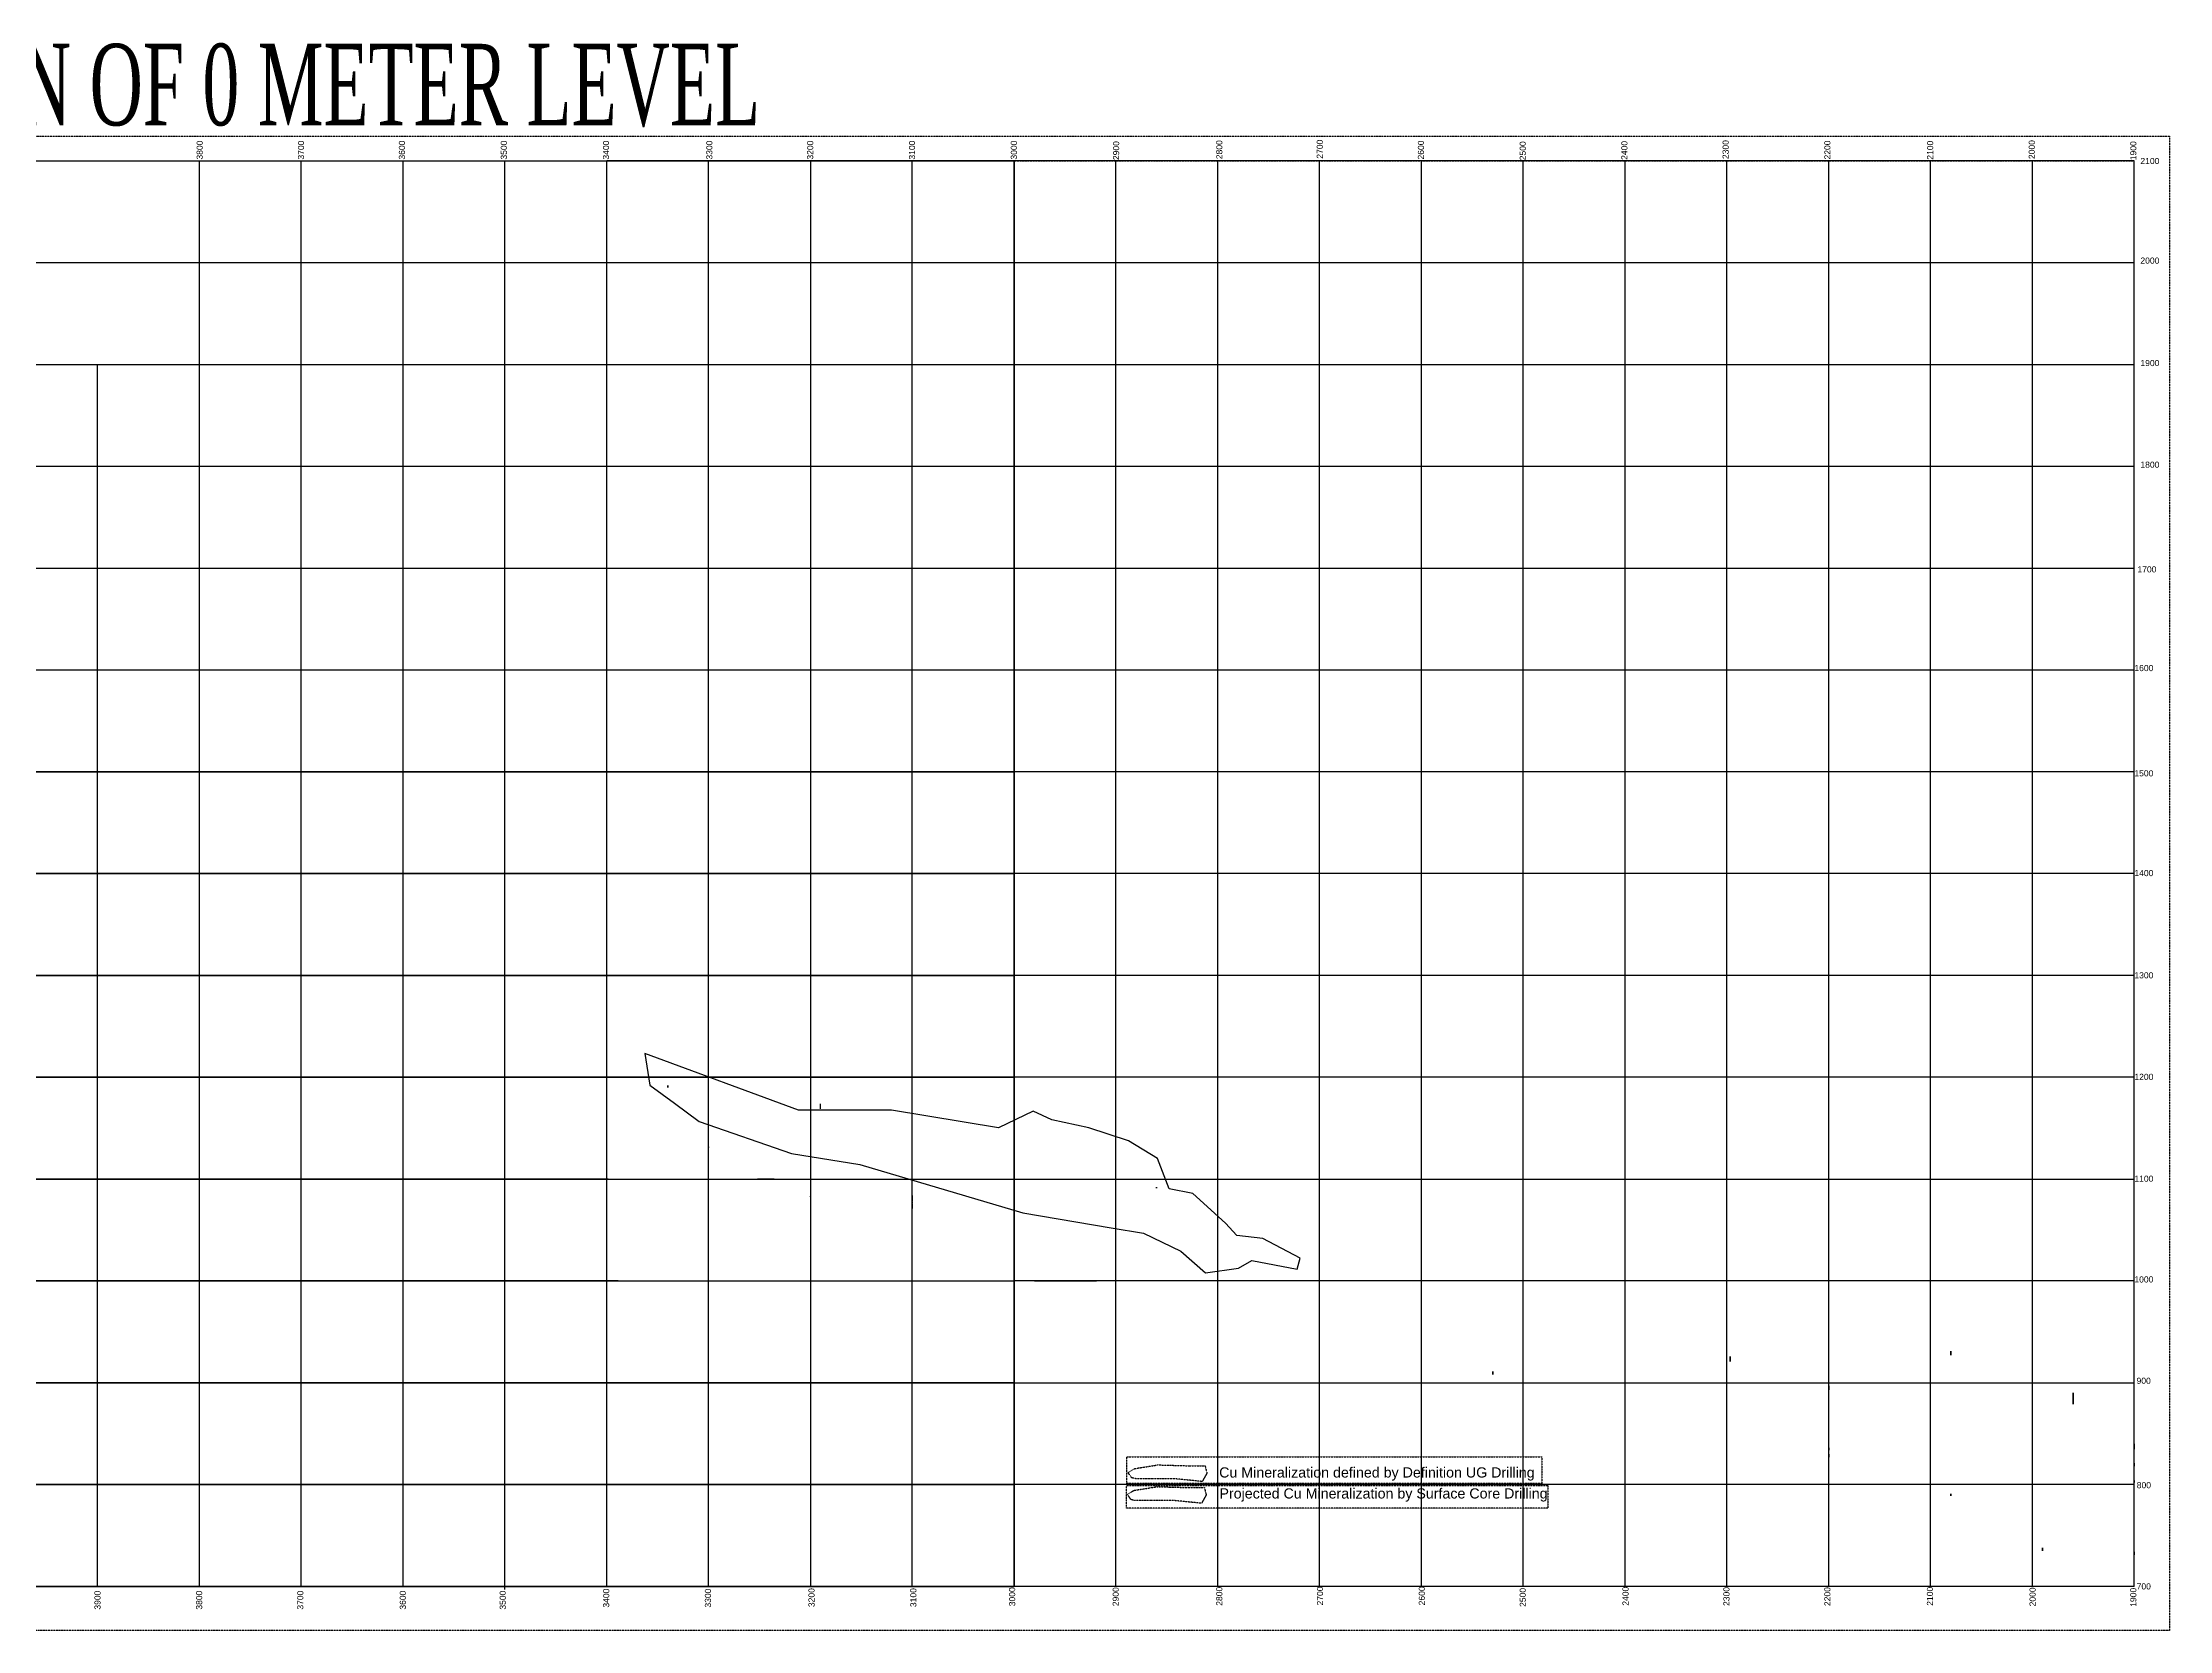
# Model space of a CAD drawing. Header units: millimetres. Extents: x 2120 to 6297, y -740 to 4433.
# Drawn here: x 4209 to 6297, y -740 to 819 of the extents above; entities that cross this region are included whole.
import ezdxf
from ezdxf.enums import TextEntityAlignment as Align

# ---------------------------------------------------------------- set-up
doc = ezdxf.new("R2010")
doc.units = ezdxf.units.MM
doc.linetypes.add('CENTER', pattern=[2, 1.25, -0.25, 0.25, -0.25])
doc.linetypes.add('DASHED2', pattern=[0.375, 0.25, -0.125])
doc.layers.add('oRE BODY', color=1, linetype='Continuous')
doc.styles.get("Standard").update_dxf_attribs({"font": 'arial.ttf'})
doc.styles.add('style1', font='times.ttf', dxfattribs={"width": 0.6, "height": 0.1})

msp = doc.modelspace()

# ---------------------------------------------------------------- linework, layer by layer
for p, q in [((2162.5, 703.3), (5162.5, 703.3)), ((4362.5, -696.7), (4362.5, 703.3)), ((4462.5, -696.7), (4462.5, 703.3)), ((4562.5, -696.7), (4562.5, 703.3)), ((4662.5, -699.6), (4662.5, 703.3)), ((4762.5, 703.6), (6262.5, 703.6)), ((4762.5, -496.7), (4762.5, 703.3)), ((4762.5, -696.7), (4762.5, 703.3)), ((4862.5, -696.7), (4862.5, 703.3)), ((4962.5, 703.3), (4962.5, -696.7)), ((5062.5, -696.7), (5062.5, 703.3)), ((5262.5, -696.7), (5262.5, 703.3)), ((5362.5, -696.7), (5362.5, 703.3)), ((5362.5, -696.7), (5362.5, 703.3)), ((5362.5, -696.7), (5362.5, 703.3)), ((5462.5, -696.7), (5462.5, 703.3)), ((5562.5, -696.7), (5562.5, 703.3)), ((5662.5, -696.7), (5662.5, 703.3)), ((5762.5, -696.7), (5762.5, 703.3)), ((5862.5, -696.7), (5862.5, 703.3)), ((5962.5, -696.7), (5962.5, 703.3)), ((6062.5, -696.7), (6062.5, 703.3)), ((6162.5, -696.7), (6162.5, 703.3)), ((6262.5, -696.7), (6262.5, 703.3)), ((2162.5, 603.3), (6262.5, 603.3)), ((2162.5, 503.3), (6262.5, 503.3)), ((4262.5, -696.7), (4262.5, 503.3)), ((2162.5, 403.3), (5162.5, 403.3)), ((4762.5, 403.3), (6262.5, 403.3)), ((2162.5, 303.3), (6262.5, 303.3)), ((2162.5, 203.3), (5162.5, 203.3)), ((2662.5, 203.3), (4762.5, 203.3)), ((4762.5, 203.3), (6262.5, 203.3)), ((4762.5, 203.3), (6262.5, 203.3)), ((2162.5, 103.3), (5162.5, 103.3)), ((4762.5, 103.3), (2662.5, 103.3)), ((6262.5, 103.3), (4762.5, 103.3)), ((2162.5, 3.3), (5162.5, 3.3)), ((4762.5, 3.3), (2662.5, 3.3)), ((6262.5, 3.3), (4762.5, 3.3)), ((2162.5, -96.7), (5162.5, -96.7)), ((4762.5, -96.7), (2662.5, -96.7)), ((6262.5, -96.7), (4762.5, -96.7)), ((2162.5, -196.7), (5162.5, -196.7)), ((4724, -196.7), (2662.9, -196.7)), ((4724, -196.7), (3462.5, -196.7)), ((4764.3, -196.7), (4721, -196.7)), ((6262.5, -196.7), (4762.5, -196.7)), ((2162.5, -296.7), (6262.5, -296.7)), ((4763.8, -296.7), (2662.9, -296.7)), ((4927.1, -296.7), (4910.6, -296.7)), ((4962.5, -310.9), (4962.5, -315.4)), ((5062.5, -325.7), (5062.5, -296.7)), ((4773.7, -396.7), (3250.9, -396.7)), ((3250.9, -396.7), (5162.5, -396.7)), ((6262.5, -396.7), (5162.5, -396.7)), ((5182.5, -396.7), (5243.5, -396.7)), ((5162.5, -496.7), (3250.9, -496.7)), ((3250.9, -496.7), (6262.5, -496.7)), ((4788.1, -496.7), (4786.8, -496.7)), ((4862.5, -496.7), (4862.5, -495.2)), ((3250.9, -596.7), (5162.5, -596.7)), ((6262.5, -596.7), (3250.9, -596.7)), ((2162.5, -696.7), (5162.5, -696.7)), ((6262.5, -696.7), (2662.5, -696.7))]:
    msp.add_line(p, q)
at = {"lineweight": 53}
for p in [(5162.5, -496.7), (5162.5, -696.7)]:
    msp.add_line(p, (5162.5, 703.3), dxfattribs=at)
at = {"color": 5, "lineweight": 80}
for p, q in [((4822.5, -204.7), (4822.5, -206.7)), ((5865.5, -475.7), (5865.5, -470.7)), ((6082.5, -469.7), (6082.5, -465.7)), ((5632.5, -488.7), (5632.5, -485.7)), ((5962.5, -503.7), (5962.5, -499.7)), ((6202.5, -517.7), (6202.5, -506.7)), ((5962.5, -562.7), (5962.5, -560.7)), ((6262.5, -561.7), (6262.5, -556.7)), ((5962.5, -569.7), (5962.5, -566.7)), ((6262.5, -578.7), (6262.5, -575.7)), ((6262.5, -594.7), (6262.5, -592.7)), ((6082.5, -607.7), (6082.5, -605.7)), ((6172.5, -661.7), (6172.5, -658.7)), ((6262.5, -665.7), (6262.5, -662.7))]:
    msp.add_line(p, q, dxfattribs=at)
at = {"color": 5}
for p, q in [((4972.5, -227.7), (4972.5, -222.7)), ((5243.5, -396.7), (5240.5, -396.7))]:
    msp.add_line(p, q, dxfattribs=at)
for points in [[(4762.5, -421.7), (4762.5, -171.7)], [(4687.5, -296.7), (4862.5, -296.7)], [(4687.5, -396.7), (4862.5, -396.7)]]:
    msp.add_lwpolyline(points)
at = {"color": 1}
msp.add_lwpolyline([(4799.8, -173.4), (4804.8, -204.4), (4829.1, -222.2), (4853.4, -240), (4943.9, -271.7), (5010.9, -282.2), (5171.2, -329.9), (5257.7, -344.4), (5289.6, -349.8), (5326.3, -367.4), (5350.5, -388.7), (5383, -384.2), (5396, -376.7), (5440.6, -385.2), (5443.3, -374.2), (5406.7, -354.9), (5381.2, -352), (5370.1, -339.8), (5338.2, -310.7), (5314.9, -306.1), (5303.4, -276.5), (5275, -259), (5236, -246.4), (5199.7, -238.4), (5181.3, -229.9), (5147.2, -246.3), (5042, -229.1), (4950.7, -229.1), (4799.8, -173.4)], dxfattribs=at)
at = {"color": 1, "linetype": 'CENTER'}
msp.add_lwpolyline([(5062.5, -312.7), (5062.5, -325.7)], dxfattribs=at)
at = {"color": 5, "lineweight": 80}
msp.add_lwpolyline([(5302.5, -305.7), (5302.5, -304.7)], dxfattribs=at)
for p in [(4862.5, -265.2), (4962.5, -313.7), (5062.5, -319.2), (5162.5, -336.7)]:
    msp.add_point(p)
at = {"layer": 'oRE BODY', "color": 18, "linetype": 'DASHED2', "true_color": 0x000000}
msp.add_line((5162.5, 703.3), (6262.5, 703.3), dxfattribs=at)
at = {"layer": 'oRE BODY', "color": 5, "linetype": 'DASHED2'}
for points in [[(2120.1, 727.3), (6297, 727.3), (6297, -739.9), (2120.1, -739.9)], [(5273.2, -569.5), (5680.7, -569.5), (5680.7, -595.4), (5273.2, -595.4)], [(5272.8, -597.5), (5686.7, -597.5), (5686.7, -619.7), (5272.8, -619.7)]]:
    msp.add_lwpolyline(points, close=True, dxfattribs=at)
at = {"layer": 'oRE BODY', "color": 1, "linetype": 'DASHED2'}
msp.add_lwpolyline([(5281.1, -580.9), (5303.8, -577.3), (5335.5, -578.2), (5350.1, -578.2), (5351.9, -585.5), (5347.3, -593.6), (5320.1, -590.9), (5297.4, -590.9), (5282, -590.9), (5278, -590), (5274.5, -584.9), (5281.1, -580.9)], dxfattribs=at)
at = {"layer": 'oRE BODY', "color": 6, "linetype": 'DASHED2'}
msp.add_lwpolyline([(5280.4, -602.3), (5303.1, -598.7), (5334.9, -599.6), (5349.4, -599.6), (5351.2, -606.8), (5346.7, -615), (5319.5, -612.3), (5296.8, -612.3), (5281.3, -612.3), (5277.4, -611.4), (5273.8, -606.3), (5280.4, -602.3)], dxfattribs=at)

# ---------------------------------------------------------------- texts
for s, p in [('3800', (4362.8, 713.7)), ('3700', (4462.3, 713.7)), ('3600', (4561.4, 713.7)), ('3500', (4661.5, 713.7)), ('3400', (4761.8, 713.7)), ('3300', (4863.3, 713.7)), ('3200', (4962.3, 713.7)), ('3100', (5062.3, 713.7)), ('3000', (5162.3, 713.7)), ('2900', (5262.7, 713.2)), ('2800', (5364, 714.1)), ('2700', (5462.7, 714.6)), ('2600', (5562, 713.8)), ('2500', (5662, 713)), ('2400', (5761.8, 713.4)), ('2300', (5861.2, 714.2)), ('2200', (5961.1, 713.8)), ('2100', (6062, 713.6)), ('2000', (6161.8, 714.2)), ('1900', (6261.5, 713.1)), ('3900', (4262.5, -710.1)), ('3800', (4362.3, -710.1)), ('3700', (4461.6, -710.1)), ('3600', (4562.3, -710.1)), ('3500', (4660.4, -710.1)), ('3400', (4762, -708.1)), ('3300', (4861.9, -708.1)), ('3200', (4963.6, -707.6)), ('3100', (5063.6, -707.6)), ('3000', (5160.6, -706.8)), ('2900', (5262.3, -706.7)), ('2800', (5364, -706.3)), ('2700', (5462.9, -706)), ('2600', (5562.9, -705.9)), ('2500', (5662, -707.4)), ('2400', (5762.9, -706.2)), ('2300', (5862, -706.5)), ('2200', (5961.1, -706.6)), ('2100', (6061.8, -706.3)), ('2000', (6162.6, -706.9)), ('1900', (6261.5, -707.3))]:
    msp.add_text(s, height=6, rotation=90).set_placement(p, align=Align.MIDDLE_CENTER)
for s, height, p in [('2100', 6, (6277.8, 703)), ('2000', 6, (6277.8, 605.2)), ('1900', 6, (6277.8, 504.6)), ('1800', 6, (6277.8, 404.8)), ('1700', 6, (6274.9, 302)), ('1600', 6, (6271.9, 205.1)), ('1500', 6, (6271.9, 101.8)), ('1400', 6, (6271.9, 3.8)), ('1300', 6, (6271.9, -96.6)), ('1200', 6, (6271.9, -196.3)), ('1100', 6, (6271.9, -296.3)), ('1000', 6, (6271.9, -395.2)), ('900', 6, (6271.7, -494.7)), ('Cu Mineralization defined by Definition UG Drilling', 10, (5518.8, -584.7)), ('Projected Cu Mineralization by Surface Core Drilling', 10, (5525.3, -605.3)), ('800', 6, (6271.9, -597.2)), ('700', 6, (6271.8, -696.6))]:
    msp.add_text(s, height=height).set_placement(p, align=Align.MIDDLE_CENTER)
at = {"color": 3, "ltscale": 20, "insert": (3469.3, 778.8), "char_height": 1, "width": 1784.427, "attachment_point": 4, "rotation": 0, "style": 'style1'}
msp.add_mtext('\\P\\P{\\H80x;UNDERGROUND PLAN OF 0 METER LEVEL}', dxfattribs=at)

doc.saveas('drawing.dxf')
